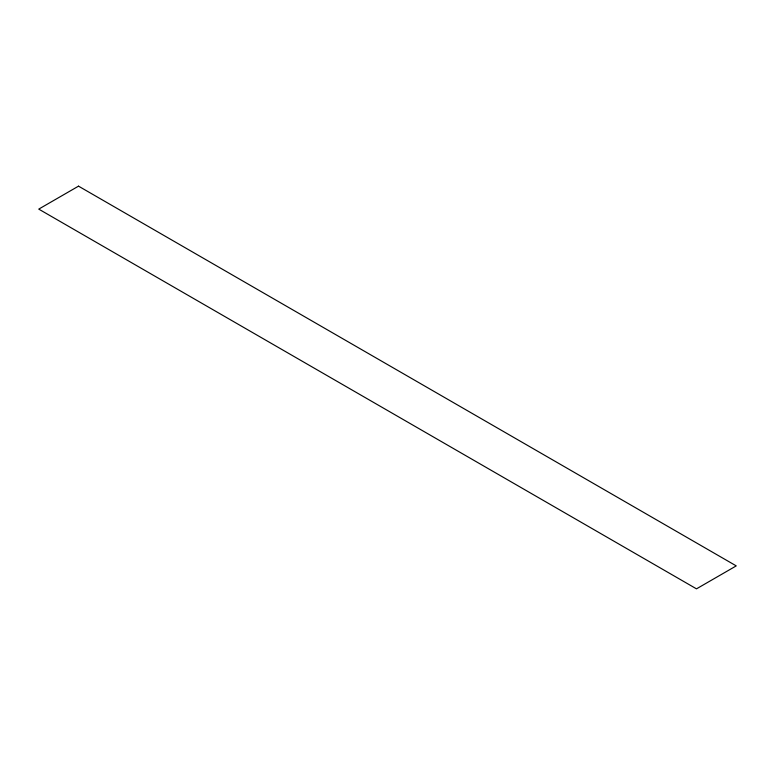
<?xml version="1.0" encoding="UTF-8"?>
<svg xmlns="http://www.w3.org/2000/svg" width="775" height="775" viewBox="0 0 775 775"><rect width="100%" height="100%" fill="white"/><g stroke="black" fill="none" stroke-linecap="round" stroke-linejoin="round"><path stroke-width="1.16" d="M78.517 186.155L38.75 209.114L696.483 588.845L736.25 565.886L78.517 186.155"/></g></svg>
